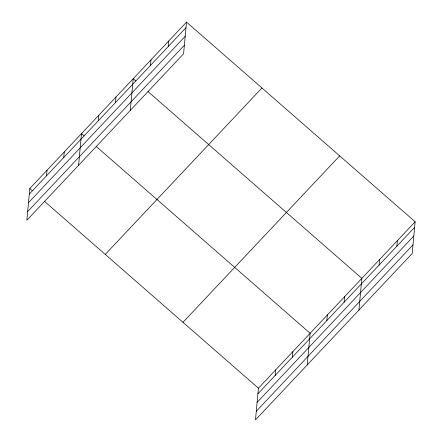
<?xml version="1.0" encoding="UTF-8"?>
<svg xmlns="http://www.w3.org/2000/svg" width="442" height="442" viewBox="0 0 442 442"><rect width="100%" height="100%" fill="white"/><g stroke="black" fill="none" stroke-linecap="round" stroke-linejoin="round"><path stroke-width="0.66" d="M186.518 22.1L29.802 188.524L26.863 220.232L183.574 53.808L186.518 22.1L415.137 221.768L412.198 253.476L255.482 419.9L258.426 388.192L415.137 221.768M46.526 175.805L47.04 170.214M63.764 157.496L64.283 151.91M78.577 165.308L81.521 133.606L84.068 135.827M98.24 120.881L98.759 115.296M115.478 102.577L115.997 96.991M130.291 110.389L133.235 78.682L135.782 80.908M150.479 65.41L150.993 59.825M168.236 46.548L168.756 40.962M275.145 375.473L275.664 369.888M292.383 357.169L292.902 351.578M307.201 364.981L310.14 333.274L96.301 146.512M326.859 320.555L327.378 314.969M344.097 302.245L344.616 296.659M358.915 310.063L361.854 278.355L148.015 91.593M379.098 265.078L379.617 259.493M396.861 246.222L397.375 240.63M29.288 194.11L185.999 27.686M28.487 202.729L185.198 36.305M27.664 211.613L184.375 45.189M105.251 254.415L261.962 87.991M182.982 322.301L339.694 155.877M257.907 393.778L414.618 227.359M257.106 402.402L413.817 235.978M256.283 411.281L412.994 244.857M29.802 188.524L32.354 190.751M44.587 201.436L258.426 388.192"/></g></svg>
